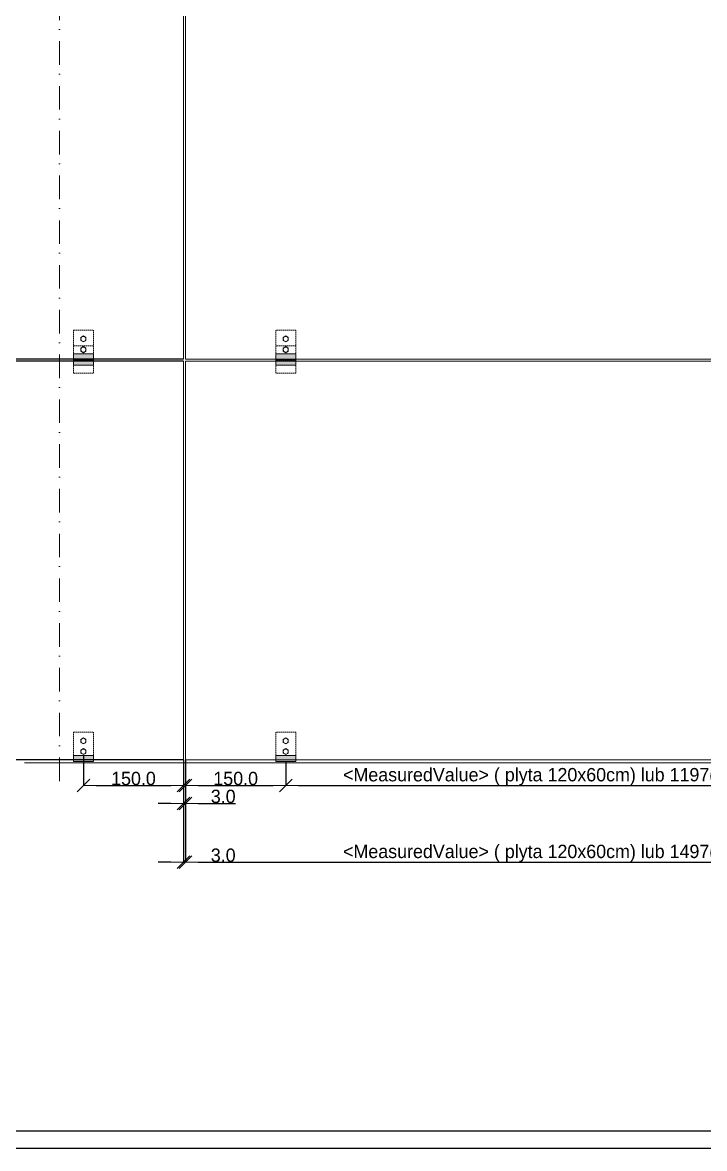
# Model space of a CAD drawing. Header units: millimetres. Extents: x -7826 to 55813, y 465 to 25965.
# Drawn here: x 2432 to 12646, y 465 to 17328 of the extents above; entities that cross this region are included whole.
import ezdxf

# ---------------------------------------------------------------- set-up
doc = ezdxf.new("R2010")
doc.units = ezdxf.units.MM
doc.linetypes.add('Dot & Dashed', pattern=[670.277762, 352.777767, -176.388884, 0, -141.111112])
doc.linetypes.add('Hidden Line', pattern=[30, 20, -10])
for name, color, linetype, lineweight in [('2D Drafting - General2', 251, 'Continuous', 15), ('2D Drafting - General5', 161, 'Continuous', 25), ('2D Drafting - General62', 9, 'Continuous', 20)]:
    doc.layers.add(name, color=color, linetype=linetype, lineweight=lineweight)
doc.layers.add('Wymiarowanie', color=7, linetype='Continuous')
doc.styles.add('GENERATED_STYLE_2', font='GOTHIC.TTF')
doc.dimstyles.new('GENERATED_STYLE__5', dxfattribs={"dimtxt": 200, "dimasz": 190, "dimexe": 0.18, "dimexo": 0, "dimgap": 0.09, "dimtad": 1, "dimdec": 1, "dimlfac": 0.1, "dimzin": 0, "dimdsep": 46, "dimtxsty": 'GENERATED_STYLE_2', "dimblk": 'ARROWHEAD_6', "dimblk1": 'ARROWHEAD_6', "dimblk2": 'ARROWHEAD_6', "dimcen": 0.09, "dimclrd": 161, "dimclre": 161, "dimclrt": 161, "dimadec": 0, "dimazin": 0, "dimtfac": 1, "dimtdec": 4, "dimtmove": 0, "dimatfit": 3, "dimfxl": 0, "dimtolj": 1, "dimtzin": 0, "dimarcsym": 0})
doc.dimstyles.new('GENERATED_STYLE__6', dxfattribs={"dimtxt": 200, "dimasz": 190, "dimexe": 0.18, "dimexo": 0, "dimgap": 0.09, "dimtad": 1, "dimtih": 1, "dimtoh": 1, "dimdec": 1, "dimlfac": 0.1, "dimzin": 0, "dimdsep": 46, "dimtxsty": 'GENERATED_STYLE_2', "dimblk": 'ARROWHEAD_6', "dimblk1": 'ARROWHEAD_6', "dimblk2": 'ARROWHEAD_6', "dimcen": 0.09, "dimclrd": 161, "dimclre": 161, "dimclrt": 161, "dimadec": 0, "dimazin": 0, "dimtfac": 1, "dimtdec": 4, "dimtmove": 0, "dimatfit": 3, "dimfxl": 0, "dimtolj": 1, "dimtzin": 0, "dimarcsym": 0})
doc.dimstyles.new('GENERATED_STYLE__9', dxfattribs={"dimtxt": 200, "dimasz": 190, "dimexe": 0.18, "dimexo": 0, "dimgap": 0.09, "dimtad": 1, "dimtih": 1, "dimtoh": 1, "dimdec": 1, "dimlfac": 0.1, "dimzin": 0, "dimdsep": 46, "dimtxsty": 'GENERATED_STYLE_2', "dimblk": 'ARROWHEAD_6', "dimblk1": 'ARROWHEAD_6', "dimblk2": 'ARROWHEAD_6', "dimcen": 0.09, "dimclrd": 161, "dimclre": 161, "dimclrt": 161, "dimadec": 0, "dimazin": 0, "dimtfac": 1, "dimtdec": 4, "dimtmove": 2, "dimatfit": 3, "dimfxl": 0, "dimtolj": 1, "dimtzin": 0, "dimarcsym": 0})

# ---------------------------------------------------------------- blocks, each defined once
blk = doc.blocks.new('ARROWHEAD_6')
at = {"color": 0, "linetype": 'Continuous', "lineweight": 0}
for p, q in [((0, 0), (-1, 0)), ((-0.5, -0.5), (0.5, 0.5))]:
    blk.add_line(p, q, dxfattribs=at)
blk = doc.blocks.new('*D121')
at = {"layer": 'Defpoints', "color": 0, "linetype": 'Continuous'}
for p in [(3344, 6348), (4844, 6286), (4844, 5900)]:
    blk.add_point(p, dxfattribs=at)
at = {"layer": 'Wymiarowanie', "color": 161, "linetype": 'Continuous', "lineweight": -2}
for p, q in [((3344, 6348), (3344, 5899)), ((4844, 6286), (4844, 5899)), ((3534, 5900), (4654, 5900))]:
    blk.add_line(p, q, dxfattribs=at)
at = {"layer": 'Wymiarowanie', "color": 161, "linetype": 'Continuous', "lineweight": -2, "xscale": 190, "yscale": 190, "zscale": 190, "rotation": 180}
blk.add_blockref('ARROWHEAD_6', (3344, 5900), dxfattribs=at)
at = {"layer": 'Wymiarowanie', "color": 161, "linetype": 'Continuous', "lineweight": -2, "xscale": 190, "yscale": 190, "zscale": 190}
blk.add_blockref('ARROWHEAD_6', (4844, 5900), dxfattribs=at)
at = {"layer": 'Wymiarowanie', "color": 161, "linetype": 'Continuous', "lineweight": 25, "insert": (4094, 6005), "char_height": 200, "attachment_point": 5, "style": 'GENERATED_STYLE_2'}
blk.add_mtext('\\A1;150.0', dxfattribs=at)
blk = doc.blocks.new('*D122')
at = {"layer": 'Defpoints', "color": 0, "linetype": 'Continuous'}
for p in [(4844, 6286), (4875, 6286), (4875, 5631)]:
    blk.add_point(p, dxfattribs=at)
at = {"layer": 'Wymiarowanie', "color": 161, "linetype": 'Continuous', "lineweight": -2}
for p, q in [((4844, 6286), (4844, 5631)), ((4875, 6286), (4875, 5631)), ((4654, 5631), (4464, 5631)), ((4844, 5631), (4875, 5631)), ((5065, 5631), (5622, 5631))]:
    blk.add_line(p, q, dxfattribs=at)
at = {"layer": 'Wymiarowanie', "color": 161, "linetype": 'Continuous', "lineweight": -2, "xscale": 190, "yscale": 190, "zscale": 190}
blk.add_blockref('ARROWHEAD_6', (4844, 5631), dxfattribs=at)
at = {"layer": 'Wymiarowanie', "color": 161, "linetype": 'Continuous', "lineweight": -2, "xscale": 190, "yscale": 190, "zscale": 190, "rotation": 180}
blk.add_blockref('ARROWHEAD_6', (4875, 5631), dxfattribs=at)
at = {"layer": 'Wymiarowanie', "color": 161, "linetype": 'Continuous', "lineweight": 25, "insert": (5438, 5737), "char_height": 200, "attachment_point": 5, "style": 'GENERATED_STYLE_2'}
blk.add_mtext('\\A1;3.0', dxfattribs=at)
blk = doc.blocks.new('*D123')
at = {"layer": 'Defpoints', "color": 0, "linetype": 'Continuous'}
for p in [(4875, 6286), (6375, 6258), (6375, 5900)]:
    blk.add_point(p, dxfattribs=at)
at = {"layer": 'Wymiarowanie', "color": 161, "linetype": 'Continuous', "lineweight": -2}
for p, q in [((4875, 6286), (4875, 5899)), ((6375, 6258), (6375, 5899)), ((5065, 5900), (6185, 5900))]:
    blk.add_line(p, q, dxfattribs=at)
at = {"layer": 'Wymiarowanie', "color": 161, "linetype": 'Continuous', "lineweight": -2, "xscale": 190, "yscale": 190, "zscale": 190, "rotation": 180}
blk.add_blockref('ARROWHEAD_6', (4875, 5900), dxfattribs=at)
at = {"layer": 'Wymiarowanie', "color": 161, "linetype": 'Continuous', "lineweight": -2, "xscale": 190, "yscale": 190, "zscale": 190}
blk.add_blockref('ARROWHEAD_6', (6375, 5900), dxfattribs=at)
at = {"layer": 'Wymiarowanie', "color": 161, "linetype": 'Continuous', "lineweight": 25, "insert": (5625, 6005), "char_height": 200, "attachment_point": 5, "style": 'GENERATED_STYLE_2'}
blk.add_mtext('\\A1;150.0', dxfattribs=at)
blk = doc.blocks.new('*D124')
at = {"layer": 'Defpoints', "color": 0, "linetype": 'Continuous'}
for p in [(6375, 6258), (15345, 6283), (15345, 5900)]:
    blk.add_point(p, dxfattribs=at)
at = {"layer": 'Wymiarowanie', "color": 161, "linetype": 'Continuous', "lineweight": -2}
for p, q in [((6375, 6258), (6375, 5899)), ((15345, 6283), (15345, 5899)), ((6565, 5900), (15155, 5900))]:
    blk.add_line(p, q, dxfattribs=at)
at = {"layer": 'Wymiarowanie', "color": 161, "linetype": 'Continuous', "lineweight": -2, "xscale": 190, "yscale": 190, "zscale": 190, "rotation": 180}
blk.add_blockref('ARROWHEAD_6', (6375, 5900), dxfattribs=at)
at = {"layer": 'Wymiarowanie', "color": 161, "linetype": 'Continuous', "lineweight": -2, "xscale": 190, "yscale": 190, "zscale": 190}
blk.add_blockref('ARROWHEAD_6', (15345, 5900), dxfattribs=at)
at = {"layer": 'Wymiarowanie', "color": 161, "linetype": 'Continuous', "lineweight": 25, "insert": (10860, 6033), "char_height": 200, "attachment_point": 5, "style": 'GENERATED_STYLE_2'}
blk.add_mtext('\\A1;<MeasuredValue> ( plyta 120x60cm) lub 1197( plyta 150x60)  ', dxfattribs=at)
blk = doc.blocks.new('*D127')
at = {"layer": 'Defpoints', "color": 0, "linetype": 'Continuous'}
for p in [(4844, 6286), (4875, 6286), (4875, 4751)]:
    blk.add_point(p, dxfattribs=at)
at = {"layer": 'Wymiarowanie', "color": 161, "linetype": 'Continuous', "lineweight": -2}
for p, q in [((4844, 6286), (4844, 4750)), ((4875, 6286), (4875, 4750)), ((4654, 4751), (4464, 4751)), ((4844, 4751), (4875, 4751)), ((5065, 4751), (5622, 4751))]:
    blk.add_line(p, q, dxfattribs=at)
at = {"layer": 'Wymiarowanie', "color": 161, "linetype": 'Continuous', "lineweight": -2, "xscale": 190, "yscale": 190, "zscale": 190}
blk.add_blockref('ARROWHEAD_6', (4844, 4751), dxfattribs=at)
at = {"layer": 'Wymiarowanie', "color": 161, "linetype": 'Continuous', "lineweight": -2, "xscale": 190, "yscale": 190, "zscale": 190, "rotation": 180}
blk.add_blockref('ARROWHEAD_6', (4875, 4751), dxfattribs=at)
at = {"layer": 'Wymiarowanie', "color": 161, "linetype": 'Continuous', "lineweight": 25, "insert": (5438, 4856), "char_height": 200, "attachment_point": 5, "style": 'GENERATED_STYLE_2'}
blk.add_mtext('\\A1;3.0', dxfattribs=at)
blk = doc.blocks.new('*D128')
at = {"layer": 'Defpoints', "color": 0, "linetype": 'Continuous'}
for p in [(4875, 6286), (16845, 6286), (16845, 4751)]:
    blk.add_point(p, dxfattribs=at)
at = {"layer": 'Wymiarowanie', "color": 161, "linetype": 'Continuous', "lineweight": -2}
for p, q in [((4875, 6286), (4875, 4750)), ((16845, 6286), (16845, 4750)), ((5065, 4751), (16655, 4751))]:
    blk.add_line(p, q, dxfattribs=at)
at = {"layer": 'Wymiarowanie', "color": 161, "linetype": 'Continuous', "lineweight": -2, "xscale": 190, "yscale": 190, "zscale": 190, "rotation": 180}
blk.add_blockref('ARROWHEAD_6', (4875, 4751), dxfattribs=at)
at = {"layer": 'Wymiarowanie', "color": 161, "linetype": 'Continuous', "lineweight": -2, "xscale": 190, "yscale": 190, "zscale": 190}
blk.add_blockref('ARROWHEAD_6', (16845, 4751), dxfattribs=at)
at = {"layer": 'Wymiarowanie', "color": 161, "linetype": 'Continuous', "lineweight": 25, "insert": (10860, 4884), "char_height": 200, "attachment_point": 5, "style": 'GENERATED_STYLE_2'}
blk.add_mtext('\\A1;<MeasuredValue> ( plyta 120x60cm) lub 1497( plyta 150x60) ', dxfattribs=at)
blk = doc.blocks.new('*D136')
at = {"layer": 'Defpoints', "color": 0, "linetype": 'Continuous'}
for p in [(2200, 12256), (4844, 12256), (4844, 6286)]:
    blk.add_point(p, dxfattribs=at)
at = {"layer": 'Wymiarowanie', "color": 161, "linetype": 'Continuous', "lineweight": -2}
for p, q in [((4844, 12256), (2200, 12256)), ((2200, 6476), (2200, 12066)), ((4844, 6286), (2200, 6286))]:
    blk.add_line(p, q, dxfattribs=at)
at = {"layer": 'Wymiarowanie', "color": 161, "linetype": 'Continuous', "lineweight": -2, "xscale": 190, "yscale": 190, "zscale": 190}
for p, rotation in [((2200, 12256), 90), ((2200, 6286), 270)]:
    blk.add_blockref('ARROWHEAD_6', p, dxfattribs=dict(at, rotation=rotation))
at = {"layer": 'Wymiarowanie', "color": 161, "linetype": 'Continuous', "lineweight": 25, "insert": (2095, 9271), "char_height": 200, "attachment_point": 5, "rotation": 90, "style": 'GENERATED_STYLE_2'}
blk.add_mtext('\\A1;597.0', dxfattribs=at)
blk = doc.blocks.new('*D137')
at = {"layer": 'Defpoints', "color": 0, "linetype": 'Continuous'}
for p in [(2200, 12286), (4844, 12286), (4844, 12256)]:
    blk.add_point(p, dxfattribs=at)
at = {"layer": 'Wymiarowanie', "color": 161, "linetype": 'Continuous', "lineweight": -2}
for p, q in [((2200, 12476), (2200, 13033)), ((4844, 12286), (2200, 12286)), ((2200, 12256), (2200, 12286)), ((4844, 12256), (2200, 12256)), ((2200, 12066), (2200, 11876))]:
    blk.add_line(p, q, dxfattribs=at)
at = {"layer": 'Wymiarowanie', "color": 161, "linetype": 'Continuous', "lineweight": -2, "xscale": 190, "yscale": 190, "zscale": 190}
for p, rotation in [((2200, 12286), 270), ((2200, 12256), 90)]:
    blk.add_blockref('ARROWHEAD_6', p, dxfattribs=dict(at, rotation=rotation))
at = {"layer": 'Wymiarowanie', "color": 161, "linetype": 'Continuous', "lineweight": 25, "insert": (2095, 12850), "char_height": 200, "attachment_point": 5, "rotation": 90, "style": 'GENERATED_STYLE_2'}
blk.add_mtext('\\A1;3.0', dxfattribs=at)
blk = doc.blocks.new('*D138')
at = {"layer": 'Defpoints', "color": 0, "linetype": 'Continuous'}
for p in [(2200, 18256), (4844, 18256), (4844, 12286)]:
    blk.add_point(p, dxfattribs=at)
at = {"layer": 'Wymiarowanie', "color": 161, "linetype": 'Continuous', "lineweight": -2}
for p, q in [((4844, 18256), (2200, 18256)), ((2200, 12476), (2200, 18066)), ((4844, 12286), (2200, 12286))]:
    blk.add_line(p, q, dxfattribs=at)
at = {"layer": 'Wymiarowanie', "color": 161, "linetype": 'Continuous', "lineweight": -2, "xscale": 190, "yscale": 190, "zscale": 190}
for p, rotation in [((2200, 18256), 90), ((2200, 12286), 270)]:
    blk.add_blockref('ARROWHEAD_6', p, dxfattribs=dict(at, rotation=rotation))
at = {"layer": 'Wymiarowanie', "color": 161, "linetype": 'Continuous', "lineweight": 25, "insert": (2095, 15271), "char_height": 200, "attachment_point": 5, "rotation": 90, "style": 'GENERATED_STYLE_2'}
blk.add_mtext('\\A1;597.0', dxfattribs=at)

msp = doc.modelspace()

# ---------------------------------------------------------------- hatches: boundary and pattern name
at = {"layer": '2D Drafting - General62', "linetype": 'Continuous'}
for points in [[(3494.36, 12278.21), (3194.36, 12278.21), (3194.36, 12368.21), (3494.36, 12368.21)], [(6224.52, 12278.21), (6524.52, 12278.21), (6524.52, 12368.21), (6224.52, 12368.21)], [(3494.36, 12198.21), (3194.36, 12198.21), (3194.36, 12278.21), (3494.36, 12278.21)], [(6224.52, 12198.21), (6524.52, 12198.21), (6524.52, 12278.21), (6224.52, 12278.21)], [(3494.36, 6258.21), (3194.36, 6258.21), (3194.36, 6348.21), (3494.36, 6348.21)], [(6224.52, 6258.21), (6524.52, 6258.21), (6524.52, 6348.21), (6224.52, 6348.21)]]:
    msp.add_hatch(color=256, dxfattribs=at).paths.add_polyline_path(points, flags=0)

# ---------------------------------------------------------------- linework, layer by layer
at = {"layer": '2D Drafting - General2', "linetype": 'Dot & Dashed'}
msp.add_line((2987.96, 5967.9), (2987.96, 22848.18), dxfattribs=at)
at = {"layer": '2D Drafting - General2', "linetype": 'Continuous'}
for p, q in [((4844.36, 18256.08), (4844.36, 12286.08)), ((4874.52, 18256.08), (4874.52, 12286.08)), ((3306.19, 12612.59), (3344.36, 12635.59)), ((3306.19, 12612.59), (3306.19, 12566.59)), ((3306.19, 12566.59), (3344.36, 12543.59)), ((3382.52, 12612.59), (3344.36, 12635.59)), ((3382.52, 12566.59), (3344.36, 12543.59)), ((3382.52, 12612.59), (3382.52, 12566.59)), ((6336.35, 12612.59), (6374.52, 12635.59)), ((6336.35, 12612.59), (6336.35, 12566.59)), ((6336.35, 12566.59), (6374.52, 12543.59)), ((6412.68, 12612.59), (6374.52, 12635.59)), ((6412.68, 12566.59), (6374.52, 12543.59)), ((6412.68, 12612.59), (6412.68, 12566.59)), ((3194.36, 12368.21), (3494.36, 12368.21)), ((3194.36, 12198.21), (3194.36, 12368.21)), ((3306.19, 12452.1), (3344.36, 12475.1)), ((3306.19, 12452.1), (3306.19, 12406.1)), ((3306.19, 12406.1), (3344.36, 12383.1)), ((3382.52, 12452.1), (3344.36, 12475.1)), ((3382.52, 12406.1), (3344.36, 12383.1)), ((3382.52, 12452.1), (3382.52, 12406.1)), ((3494.36, 12368.21), (3494.36, 12198.21)), ((6224.52, 12368.21), (6224.52, 12198.21)), ((6524.52, 12368.21), (6224.52, 12368.21)), ((6336.35, 12452.1), (6374.52, 12475.1)), ((6336.35, 12452.1), (6336.35, 12406.1)), ((6336.35, 12406.1), (6374.52, 12383.1)), ((6412.68, 12452.1), (6374.52, 12475.1)), ((6412.68, 12406.1), (6374.52, 12383.1)), ((6412.68, 12452.1), (6412.68, 12406.1)), ((6524.52, 12198.21), (6524.52, 12368.21)), ((2987.96, 12286.08), (4844.36, 12286.08)), ((4844.36, 12256.08), (2987.96, 12256.08)), ((3194.36, 12278.21), (3494.36, 12278.21)), ((3194.36, 12198.21), (3494.36, 12198.21)), ((4844.36, 12256.08), (4844.36, 6286.08)), ((16844.52, 12286.08), (4874.52, 12286.08)), ((4874.52, 12256.08), (16844.52, 12256.08)), ((4874.52, 12256.08), (4874.52, 6286.08)), ((6524.52, 12278.21), (6224.52, 12278.21)), ((6524.52, 12198.21), (6224.52, 12198.21)), ((3306.19, 6592.59), (3344.36, 6615.59)), ((3306.19, 6592.59), (3306.19, 6546.59)), ((3382.52, 6592.59), (3344.36, 6615.59)), ((3382.52, 6592.59), (3382.52, 6546.59)), ((6336.35, 6592.59), (6374.52, 6615.59)), ((6336.35, 6592.59), (6336.35, 6546.59)), ((6412.68, 6592.59), (6374.52, 6615.59)), ((6412.68, 6592.59), (6412.68, 6546.59)), ((3306.19, 6546.59), (3344.36, 6523.59)), ((3306.19, 6432.1), (3344.36, 6455.1)), ((3306.19, 6432.1), (3306.19, 6386.1)), ((3382.52, 6546.59), (3344.36, 6523.59)), ((3382.52, 6432.1), (3344.36, 6455.1)), ((3382.52, 6432.1), (3382.52, 6386.1)), ((6336.35, 6546.59), (6374.52, 6523.59)), ((6336.35, 6432.1), (6374.52, 6455.1)), ((6336.35, 6432.1), (6336.35, 6386.1)), ((6412.68, 6546.59), (6374.52, 6523.59)), ((6412.68, 6432.1), (6374.52, 6455.1)), ((6412.68, 6432.1), (6412.68, 6386.1)), ((2987.96, 6286.08), (4844.36, 6286.08)), ((3194.36, 6348.21), (3494.36, 6348.21)), ((3194.36, 6258.21), (3494.36, 6258.21)), ((3306.19, 6386.1), (3344.36, 6363.1)), ((3382.52, 6386.1), (3344.36, 6363.1)), ((16844.52, 6286.08), (4874.52, 6286.08)), ((6524.52, 6348.21), (6224.52, 6348.21)), ((6524.52, 6258.21), (6224.52, 6258.21)), ((6336.35, 6386.1), (6374.52, 6363.1)), ((6412.68, 6386.1), (6374.52, 6363.1)), ((22158.73, 6238.2), (2462.54, 6238.2))]:
    msp.add_line(p, q, dxfattribs=at)
at = {"layer": '2D Drafting - General2', "linetype": 'Hidden Line'}
for p, q in [((3194.36, 12718.21), (3494.36, 12718.21)), ((3194.36, 12078.21), (3194.36, 12718.21)), ((3494.36, 12078.21), (3494.36, 12718.21)), ((6524.52, 12718.21), (6224.52, 12718.21)), ((6224.52, 12078.21), (6224.52, 12718.21)), ((6524.52, 12078.21), (6524.52, 12718.21)), ((3194.36, 12488.21), (3494.36, 12488.21)), ((6524.52, 12488.21), (6224.52, 12488.21)), ((3194.36, 12283.21), (3494.36, 12283.21)), ((3194.36, 12263.21), (3494.36, 12263.21)), ((6524.52, 12283.21), (6224.52, 12283.21)), ((6524.52, 12263.21), (6224.52, 12263.21)), ((3194.36, 12078.21), (3494.36, 12078.21)), ((6524.52, 12078.21), (6224.52, 12078.21)), ((3194.36, 6698.21), (3494.36, 6698.21)), ((3194.36, 6258.21), (3194.36, 6698.21)), ((3494.36, 6258.21), (3494.36, 6698.21)), ((6224.52, 6258.21), (6224.52, 6698.21)), ((6524.52, 6698.21), (6224.52, 6698.21)), ((6524.52, 6258.21), (6524.52, 6698.21)), ((3194.36, 6283.21), (3494.36, 6283.21)), ((6524.52, 6283.21), (6224.52, 6283.21))]:
    msp.add_line(p, q, dxfattribs=at)
at = {"layer": '2D Drafting - General2', "linetype": 'Continuous', "flags": 128}
for points in [[(3494.36, 12278.21), (3194.36, 12278.21), (3194.36, 12368.21), (3494.36, 12368.21)], [(6224.52, 12278.21), (6524.52, 12278.21), (6524.52, 12368.21), (6224.52, 12368.21)], [(3494.36, 12198.21), (3194.36, 12198.21), (3194.36, 12278.21), (3494.36, 12278.21)], [(6224.52, 12198.21), (6524.52, 12198.21), (6524.52, 12278.21), (6224.52, 12278.21)], [(3494.36, 6258.21), (3194.36, 6258.21), (3194.36, 6348.21), (3494.36, 6348.21)], [(6224.52, 6258.21), (6524.52, 6258.21), (6524.52, 6348.21), (6224.52, 6348.21)]]:
    msp.add_lwpolyline(points, close=True, dxfattribs=at)
at = {"layer": '2D Drafting - General2', "linetype": 'Continuous'}
for centre in [(3344.36, 12589.59), (6374.52, 12589.59), (3344.36, 12429.1), (6374.52, 12429.1), (3344.36, 6569.59), (6374.52, 6569.59), (3344.36, 6409.1), (6374.52, 6409.1)]:
    msp.add_circle(centre, 38.17, dxfattribs=at)
at = {"layer": '2D Drafting - General5', "linetype": 'Continuous'}
for p, q in [((55553.83, 724.69), (738.23, 724.69)), ((55813.47, 465.05), (478.59, 465.05))]:
    msp.add_line(p, q, dxfattribs=at)

# ---------------------------------------------------------------- dimensions: what is measured, and where the dimension line sits
at = {"layer": 'Wymiarowanie', "color": 161, "linetype": 'Continuous', "lineweight": 25}
for base, p1, p2, picture, middle in [((2200.37, 18256.08), (4844.36, 12286.08), (4844.36, 18256.08), '*D138', (2095.25, 15271.08)), ((2200.37, 12286.08), (4844.36, 12256.08), (4844.36, 12286.08), '*D137', (2095.25, 12849.65)), ((2200.37, 12256.08), (4844.36, 6286.08), (4844.36, 12256.08), '*D136', (2095.25, 9271.08))]:
    dim = msp.add_linear_dim(base=base, p1=p1, p2=p2, angle=90, dimstyle='GENERATED_STYLE__5', dxfattribs=at)
    dim.commit()
    dim.dimension.update_dxf_attribs({"geometry": picture, "text_midpoint": middle})
for base, p1, p2, text, picture, middle in [((15344.52, 5899.67), (6374.52, 6258.21), (15344.52, 6283.21), '<MeasuredValue> ( plyta 120x60cm) lub 1197( plyta 150x60)  ', '*D124', (10859.52, 6033.14)), ((16844.52, 4750.53), (4874.52, 6286.08), (16844.52, 6286.08), '<MeasuredValue> ( plyta 120x60cm) lub 1497( plyta 150x60) ', '*D128', (10859.52, 4884))]:
    dim = msp.add_linear_dim(base=base, p1=p1, p2=p2, text=text, dimstyle='GENERATED_STYLE__6', dxfattribs=at)
    dim.commit()
    dim.dimension.update_dxf_attribs({"geometry": picture, "text_midpoint": middle})
for base, p1, p2, dimstyle, picture, middle in [((4844.36, 5899.67), (3344.36, 6348.21), (4844.36, 6286.08), 'GENERATED_STYLE__9', '*D121', (4094.36, 6004.79)), ((4874.52, 4750.53), (4844.36, 6286.08), (4874.52, 6286.08), 'GENERATED_STYLE__6', '*D127', (5438.09, 4855.65)), ((6374.52, 5899.67), (4874.52, 6286.08), (6374.52, 6258.21), 'GENERATED_STYLE__6', '*D123', (5624.52, 6004.79))]:
    dim = msp.add_linear_dim(base=base, p1=p1, p2=p2, dimstyle=dimstyle, dxfattribs=at)
    dim.commit()
    dim.dimension.update_dxf_attribs({"geometry": picture, "text_midpoint": middle})
dim = msp.add_linear_dim(base=(4874.52, 5631.44), p1=(4844.36, 6286.08), p2=(4874.52, 6286.08), dimstyle='GENERATED_STYLE__6', dxfattribs=at)
dim.commit()
dim.dimension.update_dxf_attribs({"geometry": '*D122', "text_midpoint": (5438.09, 5631.44), "dimtype": 160})

doc.saveas('drawing.dxf')
